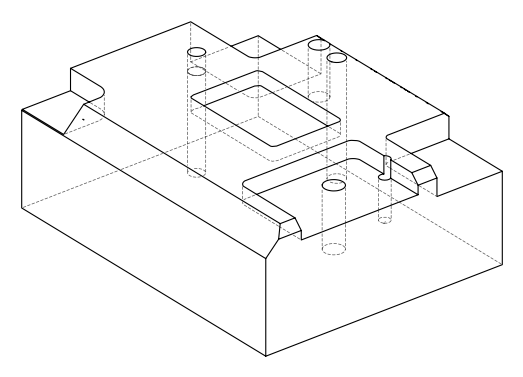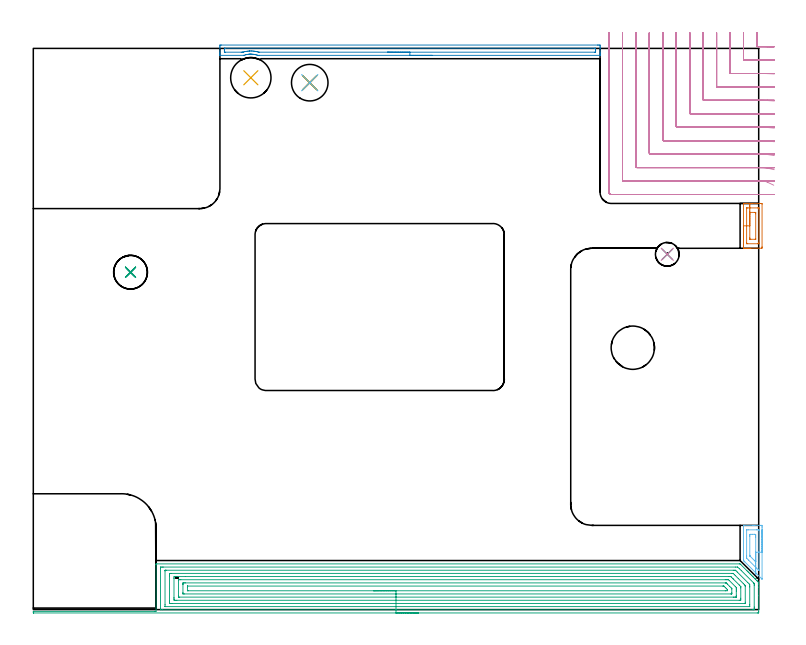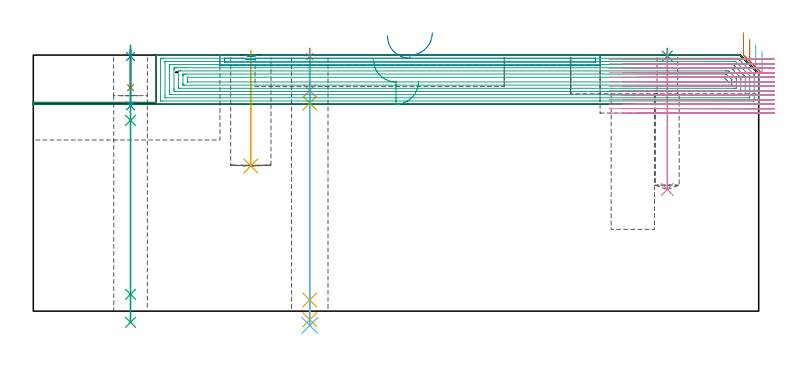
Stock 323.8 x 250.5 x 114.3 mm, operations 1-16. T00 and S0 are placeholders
(PLAN: 21 operations, 14 tool changes, 105.8 min)
(1 SPOT_DRILL | STEP1HOLE | NXT0321_9005460120000 | 0.03 min | 2 mm3)
(2 SPOT_DRILL_1 | STEP1HOLE_1 | NXT0321_9005460120000 | 0.03 min | 2 mm3)
(3 SPOT_DRILL_2 | STEP1POCKET | NXT0321_9005460120000 | 0.03 min | 1 mm3)
(4 DRILL_BLIND_HOLE_INTO_CENTER | STEP1HOLE | NXT0301_077 | 0.07 min | 1282 mm3)
(5 GUN_DRILL_THROUGH_HOLE | STEP1HOLE | UGT0307_007 | 0.57 min | 7799 mm3)
(6 DRILL_TO_ENLARGE_THROUGH_HOLE | STEP1HOLE | UGT0301_287 | 0.49 min | 14735 mm3)
(7 DRILL_BLIND_HOLE_INTO_CENTER_1 | STEP1HOLE_1 | UGT0301_492 | 0.07 min | 923 mm3)
(8 DRILL_TO_ENLARGE_BLIND_HOLE | STEP1HOLE_1 | UGT0301_281 | 0.1 min | 2581 mm3)
(9 GUN_DRILL_THROUGH_HOLE_1 | STEP1HOLE_1 | UGT0307_012 | 0.68 min | 16706 mm3)
(10 DRILL_BLIND_HOLE_INTO_CENTER_2 | STEP1POCKET | NXT0301_077 | 0.25 min | 5163 mm3)
(11 INDEXABLE_INSERT_DRILL_BLIND_HOLE_FROM_SOLID | STEP1POCKET_1 | NXT0302_007 | 0.21 min | 12527 mm3)
(12 AREA_MILL | FG_CHAMFER_SURFACE | UGT0205_001 | 0.72 min | 1180 mm3)
(13 AREA_MILL_1 | FG_CHAMFER_SURFACE_1 | UGT0205_001 | 0.71 min | 1039 mm3)
(14 AREA_MILL_2 | FG_CHAMFER_SURFACE_2 | UGT0205_001 | 2.89 min | 1863 mm3)
(15 AREA_MILL_3 | FG_CHAMFER_SURFACE_3 | UGT0205_001 | 17.92 min | 73441 mm3)
(16 MILL_CORNER_NOTCH_RECTANGULAR | CORNER_NOTCH_RECTANGULAR | NXT0201_009 | Follow Part, ap 2, ae 75% | 28.41 min | 126555 mm3)
(17 MILL_CORNER_NOTCH_RECTANGULAR_1 | CORNER_NOTCH_RECTANGULAR_1 | NXT0201_012 | Follow Part, ap 4, ae 75% | 13.58 min | 225048 mm3)
(18 MILL_CORNER_NOTCH_RECTANGULAR_2 | CORNER_NOTCH_RECTANGULAR_2 | UGT0201_006 | Follow Part, ap 7, ae 75% | 1.74 min | 49708 mm3)
(19 MILL_RECTANGULAR_POCKET | POCKET_RECTANGULAR_STRAIGHT | NXT0201_009 | Follow Part, ap 2, ae 75% | 22.15 min | 115708 mm3)
(20 MILL_SLOT | SLOT_PARTIAL_RECTANGULAR | NXT0201_012 | Follow Part, ap 4, ae 75% | 14.37 min | 177326 mm3)
(21 MILL_BLIND_HOLE_FROM_SOLID_MATERIAL | STEP1POCKET_2 | NXT0201_012 | Spiral | 0.83 min | 17687 mm3)
(TOOL NXT0321_9005460120000 | NC Spot Drill, 142deg, 12mm, Carbide, Uncoated | D12 PA142 FL30 Z2)
(TOOL NXT0301_077 | Carbide Drill 10.6mm [860.1-1060-053A1-MM 2214] | D10.6 PA140 FL71 Z2)
(TOOL UGT0307_007 | Gun Drill 10 mm | D10 PA130 FL24 Z1)
(TOOL UGT0301_287 | Twist Drill 16.3 mm | D16.3 PA118 FL125 Z2)
(TOOL UGT0301_492 | Carbide Drill 9.7 mm | D9.7 PA118 FL87 Z2)
(TOOL UGT0301_281 | Twist Drill 15.1 mm | D15.1 PA118 FL120 Z2)
(TOOL UGT0307_012 | Gun Drill 15 mm | D15 PA130 FL24 Z1)
(TOOL NXT0302_007 | Index. Insert Drill 18mm [880-D1800L25-05] | D18 PA176 FL90 Z2)
(TOOL UGT0205_001 | Chamfer Mill 20 x 3 x 45 deg. | D20 FL50 Z2)
(TOOL NXT0201_009 | ENDMILL 8mm [2P460-0800-NA 1630] | D8 FL26 Z6)
(TOOL NXT0201_012 | ENDMILL 16mm [2P460-1600-NA 1630] | D16 FL38 Z6)
(TOOL UGT0201_006 | End Mill 28 mm | D28 FL25 Z2)
(OP 1 SPOT_DRILL)
G17 G21 G94 G90
T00 M6
G54
G17 G0 G90 X123.4 Y235.2 S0 M3
G43 Z124.3 H0
G94 G81 G98 Z113.598 F250. R117.3
G80
M5
M2
(OP 2 SPOT_DRILL_1)
G17 G21 G94 G90
T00 M6
G54
G17 G0 G90 X43.4 Y150.6 S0 M3
G43 Z124.3 H0
G94 G81 G98 Z113.654 F250. R117.3
G80
M5
M2
(OP 3 SPOT_DRILL_2)
G17 G21 G94 G90
T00 M6
G54
G17 G0 G90 X283. Y158.6 S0 M3
G43 Z124.3 H0
G94 G81 G98 Z113.844 F250. R117.3
G80
M5
M2
(OP 4 DRILL_BLIND_HOLE_INTO_CENTER)
G17 G21 G94 G90
T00 M6
G54
G17 G0 G90 X123.4 Y235.2 S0 M3
G43 Z124.3 H1
G94 G81 G98 Z98.4 F250. R116.3
G80
M5
M2
(OP 5 GUN_DRILL_THROUGH_HOLE)
G17 G21 G94 G90
T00 M6
G54
G17 G0 G90 X123.4 Y235.2 M8
G43 Z124.3 H0
Z110.611
S716 M3
G94 G1 Z92.888 F125. M26
G4 X.084
Z5. F250.
G4 X.084
Z-3.832 F125.
G4 X.084
M5
M9
G0 Z110.611
Z124.3
M2
(OP 6 DRILL_TO_ENLARGE_THROUGH_HOLE)
G17 G21 G94 G90
T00 M6
G54
G17 G0 G90 X123.4 Y235.2 S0 M3
G43 Z124.3 H0
G94 G73 G98 Z-6.397 F250. Q15.087 R116.3
G80
M5
M2
(OP 7 DRILL_BLIND_HOLE_INTO_CENTER_1)
G17 G21 G94 G90
T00 M6
G54
G17 G0 G90 X43.4 Y150.6 S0 M3
G43 Z124.3 H0
G94 G81 G98 Z99.75 F250. R116.3
G80
M5
M2
(OP 8 DRILL_TO_ENLARGE_BLIND_HOLE)
G17 G21 G94 G90
T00 M6
G54
G17 G0 G90 X43.4 Y150.6 S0 M3
G43 Z124.3 H0
G94 G81 G98 Z91.65 F250. R116.3
G80
M5
M2
(OP 9 GUN_DRILL_THROUGH_HOLE_1)
G17 G21 G94 G90
T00 M6
G54
G17 G0 G90 X43.4 Y150.6 M8
G43 Z124.3 H0
Z118.656
S716 M3
G94 G1 Z85.159 F125. M26
G4 X.084
Z7.5 F250.
G4 X.084
Z-4.997 F125.
G4 X.084
M5
M9
G0 Z118.656
Z124.3
M2
(OP 10 DRILL_BLIND_HOLE_INTO_CENTER_2)
G17 G21 G94 G90
T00 M6
G54
G17 G0 G90 X283. Y158.6 S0 M3
G43 Z124.3 H1
G94 G81 G98 Z54.3 F250. R116.3
G80
M5
M2
(OP 11 INDEXABLE_INSERT_DRILL_BLIND_HOLE_FROM_SOLID)
G17 G21 G94 G90
T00 M6
G54
G17 G0 G90 X97.1 Y237.4 S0 M3
G43 Z124.3 H1
G94 G81 G98 Z64.8 F250. R116.3
G80
M5
M2
(OP 12 AREA_MILL)
G17 G21 G94 G90
T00 M6
G54
G17 G0 G90 X325.3 Y35.6 S1061 M3
G43 Z124.3 H0
Z116.
G94 G1 Y35.562 Z115.128 F250.
Y35.448 Z114.263
Y35.259 Z113.412
Y34.997 Z112.58
Y34.663 Z111.774
Y34.26 Z111.
Y33.792 Z110.264
Y33.26 Z109.572
Y32.671 Z108.929
Y32.028 Z108.339
Y31.336 Z107.808
Y30.6 Z107.34
Y29.826 Z106.937
Y29.02 Z106.603
Y28.188 Z106.341
Y27.336 Z106.152
Y26.472 Z106.038
Y25.6 Z106.
X325.299 Y13.757 Z106.001
X325.295 Y13.624 Z106.004
X325.292 Y13.61 Z106.006
X325.16 Y13.739 Z106.137
X325.096 Y13.803 Z106.202
X317.586 Y21.312 Z113.71
X317.314 Y21.586 Z113.985
X317.265 Y21.635 Z114.035
X317.069 Y21.833 Z114.228
X317.004 Y21.905 Z114.289
X317. Y22.061 Z114.3
Y37.544
X317.005 Y37.59 Z114.29
X317.016 Y37.594 Z114.279
X317.147 Y37.6 Z114.152
X321.262 Z110.037
X322.041 Z109.252
X324.714 Y37.599 Z106.581
X325.213 Y37.598 Z106.082
X325.291 Y37.594 Z106.005
X325.297 Y37.102 Z106.003
X325.3 Y36.52 Z106.
Y25.6
X323.886 Z107.414
X323.885 Y17.637 Z107.415
Y17.576
X323.881 Y17.513 Z107.419
X323.879 Y17.487 Z107.421
X323.863 Y17.498 Z107.437
X323.823 Y17.531 Z107.477
X323.713 Y17.637 Z107.587
X319.289 Y22.061 Z112.011
X318.477 Y22.885 Z112.823
X318.421 Y22.946 Z112.879
X318.419 Y23.003 Z112.881
X318.414 Y23.83 Z112.886
Y23.893
X318.415 Y35.394 Z112.885
X318.417 Y35.457 Z112.883
X318.421 Y35.573 Z112.879
X318.477 Y35.59 Z112.823
X319.1 Y35.598 Z112.2
X322.932 Y35.6 Z108.368
X323.554 Y35.599 Z107.746
X323.823 Y35.596 Z107.477
X323.861 Y35.594 Z107.439
X323.878 Y35.591 Z107.422
X323.881 Y35.519 Z107.419
X323.885 Y35.395 Z107.415
X323.886 Y35.333 Z107.414
Y35.27
Y25.6
X322.472 Z108.828
Y22.061
X322.471 Y21.634 Z108.829
X322.47 Y21.491 Z108.83
X322.467 Y21.378 Z108.833
X322.466 Y21.355 Z108.834
X322.44 Y21.371 Z108.86
X322.351 Y21.456 Z108.949
X322.041 Y21.759 Z109.259
X319.97 Y23.83 Z111.33
X319.875 Y23.931 Z111.425
X319.844 Y23.967 Z111.456
X319.835 Y23.993 Z111.465
X319.833 Y24.045 Z111.467
X319.829 Y24.257 Z111.471
Y32.678
X319.831 Y33.103 Z111.469
X319.835 Y33.563 Z111.465
X320.224 Y33.598 Z111.076
X320.259 Y33.599 Z111.041
X321.113 Y33.6 Z110.187
X322.005 Y33.599 Z109.295
X322.041 Y33.597 Z109.259
X322.465 Y33.563 Z108.835
X322.469 Y33.138 Z108.831
X322.471 Y32.678 Z108.829
X322.472 Y32.251 Z108.828
Y25.6
Y24.728 Z108.866
Y23.864 Z108.98
Y23.012 Z109.169
Y22.18 Z109.431
Y21.374 Z109.765
Y20.6 Z110.168
Y19.864 Z110.637
Y19.172 Z111.168
Y18.529 Z111.757
Y17.94 Z112.401
Y17.408 Z113.093
Y16.94 Z113.828
Y16.537 Z114.602
Y16.203 Z115.408
Y15.941 Z116.24
Y15.752 Z117.092
Y15.638 Z117.957
Y15.6 Z118.828
G0 Z124.3
M5
M2
(OP 13 AREA_MILL_1)
G17 G21 G94 G90
T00 M6
G54
G17 G0 G90 X317. Y161.3 S1061 M3
G43 Z124.3 H0
G94 G1 Y161.338 Z123.428 F250.
Y161.452 Z122.563
Y161.641 Z121.712
Y161.903 Z120.88
Y162.237 Z120.074
Y162.64 Z119.3
Y163.108 Z118.564
Y163.64 Z117.872
Y164.229 Z117.229
Y164.872 Z116.639
Y165.564 Z116.108
Y166.3 Z115.64
Y167.074 Z115.237
Y167.88 Z114.903
Y168.712 Z114.641
Y169.564 Z114.452
Y170.428 Z114.338
Y171.3 Z114.3
Y181.128
X317.003 Y181.29 Z114.288
X317.052 Y181.293 Z114.24
X317.452 Y181.3 Z113.848
X317.789 Z113.51
X318.477 Z112.818
X319.712 Z111.585
X320.259 Z111.036
X320.876 Z110.419
X324.714 Z106.583
X324.99 Y181.298 Z106.307
X325.292 Y181.29 Z106.006
X325.299 Y180.988 Z105.999
X325.3 Y161.919 Z106.
X325.297 Y161.61 Z106.002
X325.292 Y161.31 Z106.006
X324.988 Y161.3 Z106.309
X320.259 Z111.036
X319.712 Z111.585
X319.368 Z111.928
X318.821 Z112.476
X318.477 Z112.818
X317.789 Z113.51
X317.452 Z113.848
X317.054 Z114.237
X317.003 Y161.31 Z114.288
X317. Y161.472 Z114.3
Y171.3
X318.414 Z112.886
Y178.957
X318.416 Y179.02 Z112.884
X318.421 Y179.145 Z112.879
X318.433 Y179.29 Z112.867
X318.477 Y179.293 Z112.823
X318.964 Y179.299 Z112.336
X323.419 Z107.881
X323.823 Y179.293 Z107.477
X323.874 Y179.29 Z107.426
X323.882 Y179.082 Z107.418
X323.885 Y178.957 Z107.415
X323.886 Y178.894 Z107.414
Y163.643
X323.885 Y163.58 Z107.415
X323.879 Y163.455 Z107.421
X323.867 Y163.309 Z107.433
X323.823 Y163.307 Z107.477
X323.336 Y163.301 Z107.964
X318.881 Z112.419
X318.477 Y163.307 Z112.823
X318.426 Y163.31 Z112.874
X318.418 Y163.518 Z112.882
X318.415 Y163.643 Z112.885
X318.414 Y163.706 Z112.886
Y171.3
X319.828 Z111.472
Y176.645
X319.829 Y177.107 Z111.471
X319.83 Y177.215 Z111.47
X319.832 Y177.268 Z111.468
X319.834 Y177.287 Z111.466
X319.875 Y177.29 Z111.425
X320.068 Y177.299 Z111.232
X322.041 Y177.3 Z109.259
X322.233 Y177.298 Z109.067
X322.361 Y177.295 Z108.939
X322.458 Y177.29 Z108.842
X322.465 Y177.25 Z108.835
X322.467 Y177.107 Z108.833
X322.471 Y176.676 Z108.829
Y165.493
X322.47 Y165.385 Z108.83
X322.468 Y165.332 Z108.832
X322.466 Y165.313 Z108.834
X322.425 Y165.31 Z108.875
X322.232 Y165.301 Z109.068
X320.259 Y165.3 Z111.041
X320.067 Y165.302 Z111.233
X319.939 Y165.305 Z111.361
X319.842 Y165.31 Z111.458
X319.835 Y165.35 Z111.465
X319.833 Y165.493 Z111.467
X319.829 Y165.924 Z111.471
X319.828 Y171.3 Z111.472
Y172.172 Z111.51
Y173.036 Z111.623
Y173.888 Z111.812
Y174.72 Z112.075
Y175.526 Z112.408
Y176.3 Z112.811
Y177.036 Z113.28
Y177.728 Z113.811
Y178.371 Z114.4
Y178.96 Z115.044
Y179.492 Z115.736
Y179.96 Z116.472
Y180.363 Z117.245
Y180.697 Z118.051
Y180.959 Z118.883
Y181.148 Z119.735
Y181.262 Z120.6
Y181.3 Z121.472
G0 Z124.3
M5
M2
(OP 14 AREA_MILL_2)
G17 G21 G94 G90
T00 M6
G54
G17 G0 G90 X178.09 Y247.402 S1061 M3
G43 Z124.3 H0
Z124.298
G94 G1 X178.052 Z123.426 F250.
X177.938 Z122.561
X177.749 Z121.709
X177.487 Z120.877
X177.153 Z120.071
X176.75 Z119.298
X176.281 Z118.562
X175.75 Z117.87
X175.161 Z117.226
X174.518 Z116.637
X173.826 Z116.106
X173.09 Z115.637
X172.316 Z115.234
X171.51 Z114.9
X170.678 Z114.638
X169.827 Y247.403 Z114.449
X168.962 Z114.335
X168.09 Z114.297
X100.783 Y247.405 Z114.295
X100.232 Y247.399 Z114.288
X100.013 Y247.463 Z114.234
X99.955 Y247.482 Z114.218
X99.569 Y247.598 Z114.101
X99.153 Y247.705 Z113.993
X99.122 Y247.712 Z113.985
X99.051 Y247.727 Z113.97
X98.678 Y247.803 Z113.894
X98.232 Y247.871 Z113.826
X97.785 Y247.918 Z113.782
X97.341 Y247.938 Z113.754
X97.268 Y247.937 Z113.752
X97.065 Z113.749
X96.895 Y247.94 Z113.753
X96.822 Y247.936 Z113.756
X96.477 Y247.921 Z113.776
X96.45 Y247.92 Z113.777
X96.376 Y247.911 Z113.782
X96.227 Y247.899 Z113.8
X96.004 Y247.877 Z113.822
X95.56 Y247.81 Z113.887
X95.113 Y247.722 Z113.978
X94.669 Y247.61 Z114.09
X94.174 Y247.458 Z114.236
X94.011 Y247.408 Z114.286
X93.953 Y247.406 Z114.289
X93.769 Y247.402 Z114.297
X83.448 Y247.4 Z114.3
X83.309 Y247.403 Z114.288
X83.3 Y247.427 Z114.263
Y247.749 Z113.95
Y248.225 Z113.474
Y248.813 Z112.882
Y250.881 Z110.817
X83.304 Y251.474 Z110.221
X83.308 Y251.991 Z109.705
X83.371 Y251.993 Z109.703
X83.894 Y252. Z109.7
X251.877
X252.406 Y251.999 Z109.701
X252.929 Y251.993 Z109.703
X252.992 Y251.991 Z109.705
X253. Y251.474 Z110.221
Y250.881 Z110.817
Y250.587 Z111.11
Y248.813 Z112.882
Y248.225 Z113.474
Y247.749 Z113.95
Y247.427 Z114.263
X252.991 Y247.403 Z114.288
X252.853 Y247.4 Z114.3
X168.09 Y247.403 Z114.297
Y248.817 Z112.883
X100.828 Y248.819 Z112.881
X100.605 Y248.831 Z112.869
X100.342 Y248.9 Z112.8
X99.942 Y249.001 Z112.699
X99.692 Y249.062 Z112.638
X99.051 Y249.187 Z112.513
X98.607 Y249.255 Z112.445
X98.159 Y249.302 Z112.398
X97.632 Y249.338 Z112.362
X97.268 Y249.35 Z112.35
X96.732 Y249.346 Z112.354
X96.557 Y249.34 Z112.36
X96.376 Y249.328 Z112.372
X95.899 Y249.288 Z112.412
X95.484 Y249.238 Z112.462
X95.113 Y249.183 Z112.517
X94.593 Y249.08 Z112.62
X94.375 Y249.03 Z112.67
X93.701 Y248.856 Z112.844
X93.667 Y248.847 Z112.853
X93.581 Y248.828 Z112.872
X93.475 Y248.824 Z112.876
X93.254 Y248.82 Z112.88
X92.81 Y248.816 Z112.884
X85.677 Y248.815 Z112.885
X85.454 Y248.819 Z112.881
X85.346 Y248.822 Z112.878
X85.31 Y248.831 Z112.869
X85.307 Y248.864 Z112.836
X85.304 Y248.951 Z112.749
X85.3 Y249.187 Z112.513
Y249.7 Z112.
Y250.074 Z111.626
X85.304 Y250.449 Z111.251
X85.308 Y250.556 Z111.144
X85.311 Y250.58 Z111.12
X85.317 Y250.582 Z111.118
X85.343 Y250.584 Z111.116
X85.454 Y250.585 Z111.115
X85.677 Y250.586 Z111.114
X250.623
X250.846 Y250.582 Z111.118
X250.955 Y250.579 Z111.121
X250.991 Y250.569 Z111.131
X250.993 Y250.536 Z111.164
X250.997 Y250.449 Z111.251
X251. Y250.213 Z111.487
Y249.7 Z112.
Y249.326 Z112.374
X250.996 Y248.951 Z112.749
X250.992 Y248.844 Z112.856
X250.989 Y248.82 Z112.88
X250.983 Y248.818 Z112.882
X250.957 Y248.816 Z112.884
X250.846 Y248.815 Z112.885
X250.623 Y248.814 Z112.886
X168.09 Y248.817 Z112.883
X167.219 Z112.921
X166.354 Z113.035
X165.502 Z113.224
X164.67 Z113.486
X163.864 Z113.82
X163.09 Z114.223
X162.354 Z114.691
X161.662 Z115.222
X161.019 Z115.812
X160.43 Z116.455
X159.898 Z117.147
X159.43 Z117.883
X159.027 Z118.657
X158.693 Z119.463
X158.431 Z120.295
X158.242 Z121.146
X158.128 Z122.011
X158.09 Z122.883
G0 Z124.3
M5
M2
(OP 15 AREA_MILL_3)
G17 G21 G94 G90
T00 M6
G54
G17 G0 G90 X171.9 Y-1.5 S1061 M3
G43 Z124.3 H0
Z102.4
G94 G1 X171.862 Z101.528 F250.
X171.748 Z100.663
X171.559 Z99.812
X171.297 Z98.98
X170.963 Z98.174
X170.56 Z97.4
X170.092 Z96.664
X169.56 Z95.972
X168.971 Z95.329
X168.328 Z94.74
X167.636 Z94.208
X166.9 Z93.74
X166.126 Z93.337
X165.32 Z93.003
X164.488 Z92.741
X163.636 Z92.552
X162.772 Z92.438
X161.9 Z92.4
X0.174
X0.053 Y-1.496 Z92.404
X0.01 Y-1.493 Z92.406
X0. Y-1.287 Z92.613
Y-1.091 Z92.808
Y-1.026 Z92.874
X0.003 Y-0.911 Z92.981
X0.01 Y-0.803 Z93.088
X0.174 Y-0.8 Z93.1
X54.108
X54.119 Y-0.791 Z93.089
X54.124 Y-0.793 Z93.091
X54.149 Y-0.794 Z93.092
X54.16 Y-0.791 Z93.091
X54.162 Z93.09
X54.231 Y-0.797 Z93.097
X54.28 Y-0.8 Z93.1
X54.8
Y19.991 Z113.888
X54.801 Y20.104 Z114.001
X54.81 Y20.395 Z114.291
X55.125 Y20.4 Z114.3
X315.138
X315.494 Z114.285
X315.808 Y20.093 Z113.99
X318.546 Y17.356 Z111.252
X318.909 Y16.991 Z110.891
X319.066 Y16.834 Z110.734
X319.308 Y16.593 Z110.491
X319.425 Y16.477 Z110.373
X319.991 Y15.91 Z109.809
X320.201 Y15.7 Z109.598
X320.303 Y15.599 Z109.495
X320.741 Y15.16 Z109.059
X321.181 Y14.72 Z108.617
X321.417 Y14.483 Z108.382
X322.06 Y13.842 Z107.738
X322.253 Y13.647 Z107.547
X322.286 Y13.614 Z107.514
X322.938 Y12.964 Z106.86
X322.99 Y12.91 Z106.809
X323.18 Y12.721 Z106.62
X323.626 Y12.273 Z106.171
X323.79 Y12.1 Z105.999
X323.792 Y12.085 Z105.985
X323.8 Y11.403 Z105.302
Y9.987 Z103.884
Y6.205 Z100.102
Y-0.822 Z93.075
X323.796 Y-1.091 Z92.806
X323.79 Y-1.492 Z92.405
X323.592 Y-1.496 Z92.402
X323.18 Y-1.5 Z92.4
X161.9
Y-0.086 Z93.814
X57.676 Y-0.085 Z93.815
X56.912 Y-0.08 Z93.82
X56.813 Y-0.079 Z93.821
X56.804 Y0.336 Z94.236
X56.801 Y0.556 Z94.456
X56.8 Y18.344 Z112.244
X56.803 Y18.454 Z112.354
X56.81 Y18.674 Z112.574
X56.826 Y18.979 Z112.879
X56.912 Y18.982 Z112.882
X57.043 Y18.984 Z112.884
X57.805 Y18.986 Z112.886
X57.934
X313.48 Y18.985 Z112.885
X314.245 Y18.98 Z112.88
X314.381 Y18.979 Z112.879
X315.138 Y18.307 Z112.207
X315.214 Y18.234 Z112.134
X316.032 Y17.419 Z111.319
X321.608 Y11.842 Z105.742
X321.713 Y11.734 Z105.634
X321.763 Y11.68 Z105.58
X321.785 Y11.653 Z105.553
X321.79 Y11.607 Z105.507
X321.796 Y11.207 Z105.107
X321.8 Y10.807 Z104.707
Y1.144 Z95.044
X321.796 Y0.666 Z94.566
X321.791 Y0.275 Z94.175
X321.765 Y-0.079 Z93.821
X321.393 Y-0.084 Z93.816
X321.263 Y-0.085 Z93.815
X161.9 Y-0.086 Z93.814
Y1.328 Z95.228
X58.918 Y1.329 Z95.229
X58.846 Y1.33 Z95.23
X58.827 Y1.332 Z95.232
X58.814 Y1.334 Z95.234
X58.81 Y1.364 Z95.264
X58.802 Y1.443 Z95.343
X58.801 Y1.544 Z95.444
X58.8 Y2.323 Z96.223
X58.801 Y17.256 Z111.156
X58.803 Y17.356 Z111.256
X58.81 Y17.549 Z111.449
X58.819 Y17.565 Z111.465
X58.89 Y17.567 Z111.467
X59.007 Y17.57 Z111.47
X59.153 Y17.571 Z111.471
X59.373 Y17.572 Z111.472
X312.457 Y17.571 Z111.471
X313.135 Y17.568 Z111.468
X313.351 Y17.564 Z111.464
X313.417 Y17.558 Z111.458
X313.489 Y17.495 Z111.395
X313.636 Y17.356 Z111.256
X314.245 Y16.756 Z110.656
X318.915 Y12.085 Z105.985
X319.606 Y11.391 Z105.291
X319.784 Y11.207 Z105.107
X319.793 Y11.022 Z104.922
X319.799 Y10.328 Z104.228
X319.8 Y10.137 Z104.037
Y2.232 Z96.132
X319.797 Y1.544 Z95.444
X319.794 Y1.359 Z95.259
X319.788 Y1.335 Z95.235
X319.769 Y1.333 Z95.233
X319.715 Y1.331 Z95.231
X319.606 Y1.329 Z95.229
X161.9 Y1.328 Z95.228
Y2.743 Z96.643
X61.947
X61.379 Y2.744 Z96.644
X61.051 Y2.746 Z96.646
X60.813 Y2.75 Z96.65
X60.804 Y2.988 Z96.888
X60.802 Y3.301 Z97.201
X60.8 Y3.871 Z97.771
Y14.72 Z108.62
X60.802 Y15.289 Z109.189
X60.807 Y15.599 Z109.499
X60.819 Y16.15 Z110.05
X61.379 Y16.155 Z110.055
X61.706 Y16.156 Z110.056
X311.89 Y16.157 Z110.057
X312.173 Y16.155 Z110.055
X312.315 Y16.153 Z110.053
X312.382 Y16.15 Z110.05
X312.457 Y16.084 Z109.984
X312.95 Y15.599 Z109.499
X313.351 Y15.2 Z109.1
X314.709 Y13.842 Z107.742
X316.925 Y11.626 Z105.526
X317.342 Y11.207 Z105.107
X317.743 Y10.798 Z104.698
X317.79 Y10.747 Z104.647
X317.794 Y10.723 Z104.623
X317.797 Y10.669 Z104.569
X317.799 Y10.562 Z104.462
X317.8 Y10.347 Z104.247
Y3.301 Z97.201
X317.793 Y2.871 Z96.771
X317.79 Y2.765 Z96.665
X317.783 Y2.749 Z96.649
X317.751 Y2.747 Z96.647
X317.682 Y2.745 Z96.645
X317.493 Y2.743 Z96.643
X161.9
Y4.157 Z98.057
X64.06
X63.189 Y4.158 Z98.058
X63.166 Y4.159 Z98.059
X62.81 Y4.179 Z98.079
X62.803 Y4.537 Z98.437
X62.801 Y5.058 Z98.958
X62.8 Y5.418 Z99.318
X62.801 Y13.842 Z107.742
X62.802 Y14.2 Z108.1
X62.81 Y14.72 Z108.62
X63.145 Y14.742 Z108.642
X63.166
X64.037 Y14.743 Z108.643
X67.876
X310.648
X310.67 Y14.742 Z108.642
X311.369 Y14.72 Z108.62
X311.564 Y14.533 Z108.433
X312.259 Y13.842 Z107.742
X312.457 Y13.644 Z107.544
X315.138 Y10.963 Z104.863
X315.763 Y10.328 Z104.228
X315.79 Y10.286 Z104.186
X315.794 Y10.247 Z104.147
X315.797 Y10.166 Z104.066
X315.799 Y10.003 Z103.903
X315.8 Y9.678 Z103.578
X315.799 Y5.058 Z98.958
X315.796 Y4.411 Z98.311
X315.79 Y4.179 Z98.079
X315.16 Y4.158 Z98.058
X315.138 Y4.157 Z98.057
X161.9
Y5.571 Z99.471
X65.325 Y5.572 Z99.472
X64.953 Y5.574 Z99.474
X64.831 Y5.576 Z99.476
X64.817 Y5.577 Z99.477
X64.81 Y5.605 Z99.505
X64.805 Y5.685 Z99.585
X64.801 Y5.785 Z99.685
X64.8 Y5.936 Z99.836
Y6.087 Z99.987
X64.801 Y12.964 Z106.864
X64.802 Y13.112 Z107.012
X64.81 Y13.265 Z107.165
X64.823 Y13.322 Z107.222
X64.861 Y13.324 Z107.224
X64.953 Y13.326 Z107.226
X65.476 Y13.329 Z107.229
X65.847
X308.883
X309.406 Y13.328 Z107.228
X309.777 Y13.326 Z107.226
X310.306 Y13.322 Z107.222
X310.67 Y12.981 Z106.881
X310.688 Y12.964 Z106.864
X313.351 Y10.301 Z104.201
X313.771 Y9.87 Z103.77
X313.79 Y9.45 Z103.35
X313.798 Y9.011 Z102.911
X313.799 Y8.572 Z102.472
X313.8 Y8.13 Z102.03
Y6.373 Z100.273
X313.799 Y5.936 Z99.836
X313.797 Y5.716 Z99.616
X313.793 Y5.606 Z99.506
X313.79 Y5.583 Z99.483
X313.773 Y5.578 Z99.478
X313.718 Y5.575 Z99.475
X313.351 Y5.572 Z99.472
X312.829 Y5.571 Z99.471
X312.457
X161.9
Y6.985 Z100.885
X67.46 Y6.986 Z100.886
X66.875 Y6.991 Z100.891
X66.812 Y6.992 Z100.892
X66.808 Y7.077 Z100.977
X66.804 Y7.263 Z101.163
X66.8 Y7.635 Z101.535
Y11.148 Z105.048
Y11.207 Z105.107
X66.806 Y11.617 Z105.517
X66.81 Y11.821 Z105.721
X66.82 Y11.908 Z105.808
X66.919 Y11.91 Z105.81
X67.634 Y11.914 Z105.814
X67.808 Y11.915 Z105.815
X308.883 Y11.914 Z105.814
X309.058 Y11.913 Z105.813
X309.236 Y11.909 Z105.809
X309.277 Y11.908 Z105.808
X309.387 Y11.805 Z105.705
X309.547 Y11.651 Z105.551
X309.777 Y11.426 Z105.326
X310.874 Y10.328 Z104.228
X311.564 Y9.636 Z103.536
X311.742 Y9.45 Z103.35
X311.79 Y9.39 Z103.29
X311.794 Y9.334 Z103.234
X311.798 Y9.22 Z103.12
X311.799 Y7.462 Z101.362
X311.795 Y7.229 Z101.129
X311.79 Y7.075 Z100.975
X311.78 Y6.992 Z100.892
X311.743 Y6.99 Z100.89
X311.564 Y6.987 Z100.887
X311.39 Y6.986 Z100.886
X161.9 Y6.985 Z100.885
Y8.399 Z102.299
X69.246 Y8.4 Z102.3
X68.896 Y8.405 Z102.305
X68.809 Y8.408 Z102.308
X68.805 Y8.431 Z102.331
X68.801 Y8.484 Z102.384
X68.8 Y10.061 Z103.961
X68.802 Y10.328 Z104.228
X68.806 Y10.48 Z104.38
X68.809 Y10.493 Z104.393
X68.861 Y10.497 Z104.397
X68.954 Y10.5 Z104.4
X307.815
X307.99 Y10.498 Z104.398
X308.164 Y10.493 Z104.393
X308.258 Y10.483 Z104.383
X308.314 Y10.434 Z104.334
X308.423 Y10.328 Z104.228
X308.883 Y9.87 Z103.77
X309.3 Y9.45 Z103.35
X309.777 Y8.964 Z102.864
X309.798 Y8.572 Z102.472
Y8.551 Z102.451
X309.777 Y8.407 Z102.307
X309.058 Y8.4 Z102.3
X308.883
X161.9 Y8.399 Z102.299
X161.028 Z102.338
X160.164 Z102.451
X159.312 Z102.64
X158.48 Z102.903
X157.674 Z103.236
X156.9 Z103.639
X156.164 Z104.108
X155.472 Z104.639
X154.829 Z105.228
X154.24 Z105.872
X153.708 Z106.564
X153.24 Z107.299
X152.837 Z108.073
X152.503 Z108.879
X152.241 Z109.711
X152.052 Z110.563
X151.938 Z111.428
X151.9 Z112.299
G0 Z124.3
M5
M2
(OP 16 MILL_CORNER_NOTCH_RECTANGULAR)
G17 G21 G94 G90
T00 M6
G54
G17 G0 G90 X323. Y257.5 S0 M3
G43 Z124.393 H1
Z112.393
G94 G1 Y254.5 F250.
Y251.696 F500.
G3 X323.396 Y251.3 R0.4
G1 X325.23
G2 X327.729 Y251.253 R66.
G1 X330.726 Y251.139 F250.
G0 Z124.393
X317. Y257.5
Z112.393
G1 Y254.5
Y245.696 F500.
G3 X317.396 Y245.3 R0.4
G1 X325.23
G2 X327.8 Y245.245 R60.
G1 X330.797 Y245.116 F250.
G0 Z124.393
X311. Y257.5
Z112.393
G1 Y254.5
Y239.696 F500.
G3 X311.396 Y239.3 R0.4
G1 X325.23
G2 X327.8 Y239.239 R54.
G1 X330.797 Y239.096 F250.
G0 Z124.393
X305. Y257.5
Z112.393
G1 Y254.5
Y233.696 F500.
G3 X305.396 Y233.3 R0.4
G1 X325.23
G2 X327.8 Y233.231 R48.
G1 X330.796 Y233.07 F250.
G0 Z124.393
X299. Y257.5
Z112.393
G1 Y254.5
Y227.696 F500.
G3 X299.396 Y227.3 R0.4
G1 X325.23
G2 X327.8 Y227.221 R42.
G1 X330.794 Y227.038 F250.
G0 Z124.393
X293. Y257.5
Z112.393
G1 Y254.5
Y221.697 F500.
G3 X293.397 Y221.3 R0.4
G1 X325.23
G2 X327.8 Y221.208 R36.
G1 X330.792 Y220.994 F250.
G0 Z124.393
X287. Y257.5
Z112.393
G1 Y254.5
Y215.697 F500.
G3 X287.397 Y215.3 R0.4
G1 X325.23
G2 X327.8 Y215.19 R30.
G1 X330.789 Y214.933 F250.
G0 Z124.393
X281. Y257.5
Z112.393
G1 Y254.5
Y209.697 F500.
G3 X281.397 Y209.3 R0.4
G1 X325.23
G2 X327.8 Y209.162 R24.
G1 X330.783 Y208.841 F250.
G0 Z124.393
X275. Y257.5
Z112.393
G1 Y254.5
Y203.697 F500.
G3 X275.397 Y203.3 R0.4
G1 X325.23
G2 X327.8 Y203.116 R18.
G1 X330.769 Y202.687 F250.
G0 Z124.393
X269. Y257.5
Z112.393
G1 Y254.5
Y197.697 F500.
G3 X269.397 Y197.3 R0.4
G1 X325.23
G2 X327.8 Y197.022 R12.
G1 X330.73 Y196.379 F250.
G0 Z124.393
X263. Y257.5
Z112.393
G1 Y254.5
Y191.697 F500.
G3 X263.397 Y191.3 R0.4
G1 X325.23
G2 X327.8 Y190.722 R6.
G1 X330.511 Y189.436 F250.
G0 Z124.393
X257. Y257.5
Z112.393
G1 Y254.5
Y186.3 F500.
G3 X258. Y185.3 R1.
G1 X325.23
X328.23 F250.
G0 Z124.393
X323. Y257.5
Z110.394
G1 Y254.5
Y251.696 F500.
G3 X323.396 Y251.3 R0.4
G1 X327.415
X327.719 Y251.299
X330.719 Y251.285 F250.
G0 Z124.393
X317. Y257.5
Z110.394
G1 Y254.5
Y245.696 F500.
G3 X317.396 Y245.3 R0.4
G1 X327.415
G2 X327.8 Y245.299 R60.
G1 X330.8 Y245.28 F250.
G0 Z124.393
X311. Y257.5
Z110.394
G1 Y254.5
Y239.696 F500.
G3 X311.396 Y239.3 R0.4
G1 X327.415
G2 X327.8 Y239.299 R54.
G1 X330.8 Y239.277 F250.
G0 Z124.393
X305. Y257.5
Z110.394
G1 Y254.5
Y233.696 F500.
G3 X305.396 Y233.3 R0.4
G1 X327.415
G2 X327.8 Y233.298 R48.
G1 X330.8 Y233.274 F250.
G0 Z124.393
X299. Y257.5
Z110.394
G1 Y254.5
Y227.696 F500.
G3 X299.396 Y227.3 R0.4
G1 X327.415
G2 X327.8 Y227.298 R42.
G1 X330.8 Y227.271 F250.
G0 Z124.393
X293. Y257.5
Z110.394
G1 Y254.5
Y221.697 F500.
G3 X293.397 Y221.3 R0.4
G1 X327.415
G2 X327.8 Y221.298 R36.
G1 X330.8 Y221.266 F250.
G0 Z124.393
X287. Y257.5
Z110.394
G1 Y254.5
Y215.697 F500.
G3 X287.397 Y215.3 R0.4
G1 X327.415
G2 X327.8 Y215.298 R30.
G1 X330.8 Y215.259 F250.
G0 Z124.393
X281. Y257.5
Z110.394
G1 Y254.5
Y209.697 F500.
G3 X281.397 Y209.3 R0.4
G1 X327.415
G2 X327.8 Y209.297 R24.
G1 X330.8 Y209.249 F250.
G0 Z124.393
X275. Y257.5
Z110.394
G1 Y254.5
Y203.697 F500.
G3 X275.397 Y203.3 R0.4
G1 X327.415
G2 X327.8 Y203.296 R18.
G1 X330.799 Y203.232 F250.
G0 Z124.393
X269. Y257.5
Z110.394
G1 Y254.5
Y197.697 F500.
G3 X269.397 Y197.3 R0.4
G1 X327.415
G2 X327.8 Y197.294 R12.
G1 X330.798 Y197.198 F250.
G0 Z124.393
X263. Y257.5
Z110.394
G1 Y254.5
Y191.697 F500.
G3 X263.397 Y191.3 R0.4
G1 X327.415
G2 X327.8 Y191.288 R6.
G1 X330.794 Y191.095 F250.
G0 Z124.393
X257. Y257.5
Z110.394
G1 Y254.5
Y186.3 F500.
G3 X258. Y185.3 R1.
G1 X327.415
X330.415 F250.
G0 Z124.393
X323. Y257.5
Z108.394
G1 Y254.5
Y251.696 F500.
G3 X323.396 Y251.3 R0.4
G1 X327.719
X330.719 F250.
G0 Z124.393
X317. Y257.5
Z108.394
G1 Y254.5
Y245.696 F500.
G3 X317.396 Y245.3 R0.4
G1 X327.8
X330.8 F250.
G0 Z124.393
X311. Y257.5
Z108.394
G1 Y254.5
Y239.696 F500.
G3 X311.396 Y239.3 R0.4
G1 X327.8
X330.8 F250.
G0 Z124.393
X305. Y257.5
Z108.394
G1 Y254.5
Y233.696 F500.
G3 X305.396 Y233.3 R0.4
G1 X327.8
X330.8 F250.
G0 Z124.393
X299. Y257.5
Z108.394
G1 Y254.5
Y227.696 F500.
G3 X299.396 Y227.3 R0.4
G1 X327.8
X330.8 F250.
G0 Z124.393
X293. Y257.5
Z108.394
G1 Y254.5
Y221.697 F500.
G3 X293.397 Y221.3 R0.4
G1 X327.8
X330.8 F250.
G0 Z124.393
X287. Y257.5
Z108.394
G1 Y254.5
Y215.697 F500.
G3 X287.397 Y215.3 R0.4
G1 X327.8
X330.8 F250.
G0 Z124.393
X281. Y257.5
Z108.394
G1 Y254.5
Y209.697 F500.
G3 X281.397 Y209.3 R0.4
G1 X327.8
X330.8 F250.
G0 Z124.393
X275. Y257.5
Z108.394
G1 Y254.5
Y203.697 F500.
G3 X275.397 Y203.3 R0.4
G1 X327.8
X330.8 F250.
G0 Z124.393
X269. Y257.5
Z108.394
G1 Y254.5
Y197.697 F500.
G3 X269.397 Y197.3 R0.4
G1 X327.8
X330.8 F250.
G0 Z124.393
X263. Y257.5
Z108.394
G1 Y254.5
Y191.697 F500.
G3 X263.397 Y191.3 R0.4
G1 X327.8
X330.8 F250.
G0 Z124.393
X257. Y257.5
Z108.394
G1 Y254.5
Y186.3 F500.
G3 X258. Y185.3 R1.
G1 X327.8
X330.8 F250.
G0 Z124.393
X323. Y257.5
Z106.395
G1 Y254.5
Y251.696 F500.
G3 X323.396 Y251.3 R0.4
G1 X327.719
X330.719 F250.
G0 Z124.393
X317. Y257.5
Z106.395
G1 Y254.5
Y245.696 F500.
G3 X317.396 Y245.3 R0.4
G1 X327.8
X330.8 F250.
G0 Z124.393
X311. Y257.5
Z106.395
G1 Y254.5
Y239.696 F500.
G3 X311.396 Y239.3 R0.4
G1 X327.8
X330.8 F250.
G0 Z124.393
X305. Y257.5
Z106.395
G1 Y254.5
Y233.696 F500.
G3 X305.396 Y233.3 R0.4
G1 X327.8
X330.8 F250.
G0 Z124.393
X299. Y257.5
Z106.395
G1 Y254.5
Y227.696 F500.
G3 X299.396 Y227.3 R0.4
G1 X327.8
X330.8 F250.
G0 Z124.393
X293. Y257.5
Z106.395
G1 Y254.5
Y221.697 F500.
G3 X293.397 Y221.3 R0.4
G1 X327.8
X330.8 F250.
G0 Z124.393
X287. Y257.5
Z106.395
G1 Y254.5
Y215.697 F500.
G3 X287.397 Y215.3 R0.4
G1 X327.8
X330.8 F250.
G0 Z124.393
X281. Y257.5
Z106.395
G1 Y254.5
Y209.697 F500.
G3 X281.397 Y209.3 R0.4
G1 X327.8
X330.8 F250.
G0 Z124.393
X275. Y257.5
Z106.395
G1 Y254.5
Y203.697 F500.
G3 X275.397 Y203.3 R0.4
G1 X327.8
X330.8 F250.
G0 Z124.393
X269. Y257.5
Z106.395
G1 Y254.5
Y197.697 F500.
G3 X269.397 Y197.3 R0.4
G1 X327.8
X330.8 F250.
G0 Z124.393
X263. Y257.5
Z106.395
G1 Y254.5
Y191.697 F500.
G3 X263.397 Y191.3 R0.4
G1 X327.8
X330.8 F250.
G0 Z124.393
X257. Y257.5
Z106.395
G1 Y254.5
Y186.3 F500.
G3 X258. Y185.3 R1.
G1 X327.8
X330.8 F250.
G0 Z124.393
X323. Y257.5
Z104.396
G1 Y254.5
Y251.696 F500.
G3 X323.396 Y251.3 R0.4
G1 X327.719
X330.719 F250.
G0 Z124.393
X317. Y257.5
Z104.396
G1 Y254.5
Y245.696 F500.
G3 X317.396 Y245.3 R0.4
G1 X327.8
X330.8 F250.
G0 Z124.393
X311. Y257.5
Z104.396
G1 Y254.5
Y239.696 F500.
G3 X311.396 Y239.3 R0.4
G1 X327.8
X330.8 F250.
G0 Z124.393
X305. Y257.5
Z104.396
G1 Y254.5
Y233.696 F500.
G3 X305.396 Y233.3 R0.4
G1 X327.8
X330.8 F250.
G0 Z124.393
X299. Y257.5
Z104.396
G1 Y254.5
Y227.696 F500.
G3 X299.396 Y227.3 R0.4
G1 X327.8
X330.8 F250.
G0 Z124.393
X293. Y257.5
Z104.396
G1 Y254.5
Y221.697 F500.
G3 X293.397 Y221.3 R0.4
G1 X327.8
X330.8 F250.
G0 Z124.393
X287. Y257.5
Z104.396
G1 Y254.5
Y215.697 F500.
G3 X287.397 Y215.3 R0.4
G1 X327.8
X330.8 F250.
G0 Z124.393
X281. Y257.5
Z104.396
G1 Y254.5
Y209.697 F500.
G3 X281.397 Y209.3 R0.4
G1 X327.8
X330.8 F250.
G0 Z124.393
X275. Y257.5
Z104.396
G1 Y254.5
Y203.697 F500.
G3 X275.397 Y203.3 R0.4
G1 X327.8
X330.8 F250.
G0 Z124.393
X269. Y257.5
Z104.396
G1 Y254.5
Y197.697 F500.
G3 X269.397 Y197.3 R0.4
G1 X327.8
X330.8 F250.
G0 Z124.393
X263. Y257.5
Z104.396
G1 Y254.5
Y191.697 F500.
G3 X263.397 Y191.3 R0.4
G1 X327.8
X330.8 F250.
G0 Z124.393
X257. Y257.5
Z104.396
G1 Y254.5
Y186.3 F500.
G3 X258. Y185.3 R1.
G1 X327.8
X330.8 F250.
G0 Z124.393
X323. Y257.5
Z102.396
G1 Y254.5
Y251.696 F500.
G3 X323.396 Y251.3 R0.4
G1 X327.719
X330.719 F250.
G0 Z124.393
X317. Y257.5
Z102.396
G1 Y254.5
Y245.696 F500.
G3 X317.396 Y245.3 R0.4
G1 X327.8
X330.8 F250.
G0 Z124.393
X311. Y257.5
Z102.396
G1 Y254.5
Y239.696 F500.
G3 X311.396 Y239.3 R0.4
G1 X327.8
X330.8 F250.
G0 Z124.393
X305. Y257.5
Z102.396
G1 Y254.5
Y233.696 F500.
G3 X305.396 Y233.3 R0.4
G1 X327.8
X330.8 F250.
G0 Z124.393
X299. Y257.5
Z102.396
G1 Y254.5
Y227.696 F500.
G3 X299.396 Y227.3 R0.4
G1 X327.8
X330.8 F250.
G0 Z124.393
X293. Y257.5
Z102.396
G1 Y254.5
Y221.697 F500.
G3 X293.397 Y221.3 R0.4
G1 X327.8
X330.8 F250.
G0 Z124.393
X287. Y257.5
Z102.396
G1 Y254.5
Y215.697 F500.
G3 X287.397 Y215.3 R0.4
G1 X327.8
X330.8 F250.
G0 Z124.393
X281. Y257.5
Z102.396
G1 Y254.5
Y209.697 F500.
G3 X281.397 Y209.3 R0.4
G1 X327.8
X330.8 F250.
G0 Z124.393
X275. Y257.5
Z102.396
G1 Y254.5
Y203.697 F500.
G3 X275.397 Y203.3 R0.4
G1 X327.8
X330.8 F250.
G0 Z124.393
X269. Y257.5
Z102.396
G1 Y254.5
Y197.697 F500.
G3 X269.397 Y197.3 R0.4
G1 X327.8
X330.8 F250.
G0 Z124.393
X263. Y257.5
Z102.396
G1 Y254.5
Y191.697 F500.
G3 X263.397 Y191.3 R0.4
G1 X327.8
X330.8 F250.
G0 Z124.393
X257. Y257.5
Z102.396
G1 Y254.5
Y186.3 F500.
G3 X258. Y185.3 R1.
G1 X327.8
X330.8 F250.
G0 Z124.393
X323. Y257.5
Z100.397
G1 Y254.5
Y251.696 F500.
G3 X323.396 Y251.3 R0.4
G1 X327.719
X330.719 F250.
G0 Z124.393
X317. Y257.5
Z100.397
G1 Y254.5
Y245.696 F500.
G3 X317.396 Y245.3 R0.4
G1 X327.8
X330.8 F250.
G0 Z124.393
X311. Y257.5
Z100.397
G1 Y254.5
Y239.696 F500.
G3 X311.396 Y239.3 R0.4
G1 X327.8
X330.8 F250.
G0 Z124.393
X305. Y257.5
Z100.397
G1 Y254.5
Y233.696 F500.
G3 X305.396 Y233.3 R0.4
G1 X327.8
X330.8 F250.
G0 Z124.393
X299. Y257.5
Z100.397
G1 Y254.5
Y227.696 F500.
G3 X299.396 Y227.3 R0.4
G1 X327.8
X330.8 F250.
G0 Z124.393
X293. Y257.5
Z100.397
G1 Y254.5
Y221.697 F500.
G3 X293.397 Y221.3 R0.4
G1 X327.8
X330.8 F250.
G0 Z124.393
X287. Y257.5
Z100.397
G1 Y254.5
Y215.697 F500.
G3 X287.397 Y215.3 R0.4
G1 X327.8
X330.8 F250.
G0 Z124.393
X281. Y257.5
Z100.397
G1 Y254.5
Y209.697 F500.
G3 X281.397 Y209.3 R0.4
G1 X327.8
X330.8 F250.
G0 Z124.393
X275. Y257.5
Z100.397
G1 Y254.5
Y203.697 F500.
G3 X275.397 Y203.3 R0.4
G1 X327.8
X330.8 F250.
G0 Z124.393
X269. Y257.5
Z100.397
G1 Y254.5
Y197.697 F500.
G3 X269.397 Y197.3 R0.4
G1 X327.8
X330.8 F250.
G0 Z124.393
X263. Y257.5
Z100.397
G1 Y254.5
Y191.697 F500.
G3 X263.397 Y191.3 R0.4
G1 X327.8
X330.8 F250.
G0 Z124.393
X257. Y257.5
Z100.397
G1 Y254.5
Y186.3 F500.
G3 X258. Y185.3 R1.
G1 X327.8
X330.8 F250.
G0 Z124.393
X323. Y257.5
Z98.397
G1 Y254.5
Y251.696 F500.
G3 X323.396 Y251.3 R0.4
G1 X327.719
X330.719 F250.
G0 Z124.393
X317. Y257.5
Z98.397
G1 Y254.5
Y245.696 F500.
G3 X317.396 Y245.3 R0.4
G1 X327.8
X330.8 F250.
G0 Z124.393
X311. Y257.5
Z98.397
G1 Y254.5
Y239.696 F500.
G3 X311.396 Y239.3 R0.4
G1 X327.8
X330.8 F250.
G0 Z124.393
X305. Y257.5
Z98.397
G1 Y254.5
Y233.696 F500.
G3 X305.396 Y233.3 R0.4
G1 X327.8
X330.8 F250.
G0 Z124.393
X299. Y257.5
Z98.397
G1 Y254.5
Y227.696 F500.
G3 X299.396 Y227.3 R0.4
G1 X327.8
X330.8 F250.
G0 Z124.393
X293. Y257.5
Z98.397
G1 Y254.5
Y221.697 F500.
G3 X293.397 Y221.3 R0.4
G1 X327.8
X330.8 F250.
G0 Z124.393
X287. Y257.5
Z98.397
G1 Y254.5
Y215.697 F500.
G3 X287.397 Y215.3 R0.4
G1 X327.8
X330.8 F250.
G0 Z124.393
X281. Y257.5
Z98.397
G1 Y254.5
Y209.697 F500.
G3 X281.397 Y209.3 R0.4
G1 X327.8
X330.8 F250.
G0 Z124.393
X275. Y257.5
Z98.397
G1 Y254.5
Y203.697 F500.
G3 X275.397 Y203.3 R0.4
G1 X327.8
X330.8 F250.
G0 Z124.393
X269. Y257.5
Z98.397
G1 Y254.5
Y197.697 F500.
G3 X269.397 Y197.3 R0.4
G1 X327.8
X330.8 F250.
G0 Z124.393
X263. Y257.5
Z98.397
G1 Y254.5
Y191.697 F500.
G3 X263.397 Y191.3 R0.4
G1 X327.8
X330.8 F250.
G0 Z124.393
X257. Y257.5
Z98.397
G1 Y254.5
Y186.3 F500.
G3 X258. Y185.3 R1.
G1 X327.8
X330.8 F250.
G0 Z124.393
X323. Y257.5
Z96.398
G1 Y254.5
Y251.696 F500.
G3 X323.396 Y251.3 R0.4
G1 X327.719
X330.719 F250.
G0 Z124.393
X317. Y257.5
Z96.398
G1 Y254.5
Y245.696 F500.
G3 X317.396 Y245.3 R0.4
G1 X327.8
X330.8 F250.
G0 Z124.393
X311. Y257.5
Z96.398
G1 Y254.5
Y239.696 F500.
G3 X311.396 Y239.3 R0.4
G1 X327.8
X330.8 F250.
G0 Z124.393
X305. Y257.5
Z96.398
G1 Y254.5
Y233.696 F500.
G3 X305.396 Y233.3 R0.4
G1 X327.8
X330.8 F250.
G0 Z124.393
X299. Y257.5
Z96.398
G1 Y254.5
Y227.696 F500.
G3 X299.396 Y227.3 R0.4
G1 X327.8
X330.8 F250.
G0 Z124.393
X293. Y257.5
Z96.398
G1 Y254.5
Y221.697 F500.
G3 X293.397 Y221.3 R0.4
G1 X327.8
X330.8 F250.
G0 Z124.393
X287. Y257.5
Z96.398
G1 Y254.5
Y215.697 F500.
G3 X287.397 Y215.3 R0.4
G1 X327.8
X330.8 F250.
G0 Z124.393
X281. Y257.5
Z96.398
G1 Y254.5
Y209.697 F500.
G3 X281.397 Y209.3 R0.4
G1 X327.8
X330.8 F250.
G0 Z124.393
X275. Y257.5
Z96.398
G1 Y254.5
Y203.697 F500.
G3 X275.397 Y203.3 R0.4
G1 X327.8
X330.8 F250.
G0 Z124.393
X269. Y257.5
Z96.398
G1 Y254.5
Y197.697 F500.
G3 X269.397 Y197.3 R0.4
G1 X327.8
X330.8 F250.
G0 Z124.393
X263. Y257.5
Z96.398
G1 Y254.5
Y191.697 F500.
G3 X263.397 Y191.3 R0.4
G1 X327.8
X330.8 F250.
G0 Z124.393
X257. Y257.5
Z96.398
G1 Y254.5
Y186.3 F500.
G3 X258. Y185.3 R1.
G1 X327.8
X330.8 F250.
G0 Z124.393
X323. Y257.5
Z94.398
G1 Y254.5
Y251.696 F500.
G3 X323.396 Y251.3 R0.4
G1 X327.719
X330.719 F250.
G0 Z124.393
X317. Y257.5
Z94.398
G1 Y254.5
Y245.696 F500.
G3 X317.396 Y245.3 R0.4
G1 X327.8
X330.8 F250.
G0 Z124.393
X311. Y257.5
Z94.398
G1 Y254.5
Y239.696 F500.
G3 X311.396 Y239.3 R0.4
G1 X327.8
X330.8 F250.
G0 Z124.393
X305. Y257.5
Z94.398
G1 Y254.5
Y233.696 F500.
G3 X305.396 Y233.3 R0.4
G1 X327.8
X330.8 F250.
G0 Z124.393
X299. Y257.5
Z94.398
G1 Y254.5
Y227.696 F500.
G3 X299.396 Y227.3 R0.4
G1 X327.8
X330.8 F250.
G0 Z124.393
X293. Y257.5
Z94.398
G1 Y254.5
Y221.697 F500.
G3 X293.397 Y221.3 R0.4
G1 X327.8
X330.8 F250.
G0 Z124.393
X287. Y257.5
Z94.398
G1 Y254.5
Y215.697 F500.
G3 X287.397 Y215.3 R0.4
G1 X327.8
X330.8 F250.
G0 Z124.393
X281. Y257.5
Z94.398
G1 Y254.5
Y209.697 F500.
G3 X281.397 Y209.3 R0.4
G1 X327.8
X330.8 F250.
G0 Z124.393
X275. Y257.5
Z94.398
G1 Y254.5
Y203.697 F500.
G3 X275.397 Y203.3 R0.4
G1 X327.8
X330.8 F250.
G0 Z124.393
X269. Y257.5
Z94.398
G1 Y254.5
Y197.697 F500.
G3 X269.397 Y197.3 R0.4
G1 X327.8
X330.8 F250.
G0 Z124.393
X263. Y257.5
Z94.398
G1 Y254.5
Y191.697 F500.
G3 X263.397 Y191.3 R0.4
G1 X327.8
X330.8 F250.
G0 Z124.393
X257. Y257.5
Z94.398
G1 Y254.5
Y186.3 F500.
G3 X258. Y185.3 R1.
G1 X327.8
X330.8 F250.
G0 Z124.393
X323. Y257.5
Z92.399
G1 Y254.5
Y251.696 F500.
G3 X323.396 Y251.3 R0.4
G1 X327.719
X330.719 F250.
G0 Z124.393
X317. Y257.5
Z92.399
G1 Y254.5
Y245.696 F500.
G3 X317.396 Y245.3 R0.4
G1 X327.8
X330.8 F250.
G0 Z124.393
X311. Y257.5
Z92.399
G1 Y254.5
Y239.696 F500.
G3 X311.396 Y239.3 R0.4
G1 X327.8
X330.8 F250.
G0 Z124.393
X305. Y257.5
Z92.399
G1 Y254.5
Y233.696 F500.
G3 X305.396 Y233.3 R0.4
G1 X327.8
X330.8 F250.
G0 Z124.393
X299. Y257.5
Z92.399
G1 Y254.5
Y227.696 F500.
G3 X299.396 Y227.3 R0.4
G1 X327.8
X330.8 F250.
G0 Z124.393
X293. Y257.5
Z92.399
G1 Y254.5
Y221.697 F500.
G3 X293.397 Y221.3 R0.4
G1 X327.8
X330.8 F250.
G0 Z124.393
X287. Y257.5
Z92.399
G1 Y254.5
Y215.697 F500.
G3 X287.397 Y215.3 R0.4
G1 X327.8
X330.8 F250.
G0 Z124.393
X281. Y257.5
Z92.399
G1 Y254.5
Y209.697 F500.
G3 X281.397 Y209.3 R0.4
G1 X327.8
X330.8 F250.
G0 Z124.393
X275. Y257.5
Z92.399
G1 Y254.5
Y203.697 F500.
G3 X275.397 Y203.3 R0.4
G1 X327.8
X330.8 F250.
G0 Z124.393
X269. Y257.5
Z92.399
G1 Y254.5
Y197.697 F500.
G3 X269.397 Y197.3 R0.4
G1 X327.8
X330.8 F250.
G0 Z124.393
X263. Y257.5
Z92.399
G1 Y254.5
Y191.697 F500.
G3 X263.397 Y191.3 R0.4
G1 X327.8
X330.8 F250.
G0 Z124.393
X257. Y257.5
Z92.399
G1 Y254.5
Y186.3 F500.
G3 X258. Y185.3 R1.
G1 X327.8
X330.8 F250.
G0 Z124.393
X323. Y257.5
Z90.399
G1 Y254.5
Y251.696 F500.
G3 X323.396 Y251.3 R0.4
G1 X327.719
X330.719 F250.
G0 Z124.393
X317. Y257.5
Z90.399
G1 Y254.5
Y245.696 F500.
G3 X317.396 Y245.3 R0.4
G1 X327.8
X330.8 F250.
G0 Z124.393
X311. Y257.5
Z90.399
G1 Y254.5
Y239.696 F500.
G3 X311.396 Y239.3 R0.4
G1 X327.8
X330.8 F250.
G0 Z124.393
X305. Y257.5
Z90.399
G1 Y254.5
Y233.696 F500.
G3 X305.396 Y233.3 R0.4
G1 X327.8
X330.8 F250.
G0 Z124.393
X299. Y257.5
Z90.399
G1 Y254.5
Y227.696 F500.
G3 X299.396 Y227.3 R0.4
G1 X327.8
X330.8 F250.
G0 Z124.393
X293. Y257.5
Z90.399
G1 Y254.5
Y221.697 F500.
G3 X293.397 Y221.3 R0.4
G1 X327.8
X330.8 F250.
G0 Z124.393
X287. Y257.5
Z90.399
G1 Y254.5
Y215.697 F500.
G3 X287.397 Y215.3 R0.4
G1 X327.8
X330.8 F250.
G0 Z124.393
X281. Y257.5
Z90.399
G1 Y254.5
Y209.697 F500.
G3 X281.397 Y209.3 R0.4
G1 X327.8
X330.8 F250.
G0 Z124.393
X275. Y257.5
Z90.399
G1 Y254.5
Y203.697 F500.
G3 X275.397 Y203.3 R0.4
G1 X327.8
X330.8 F250.
G0 Z124.393
X269. Y257.5
Z90.399
G1 Y254.5
Y197.697 F500.
G3 X269.397 Y197.3 R0.4
G1 X327.8
X330.8 F250.
G0 Z124.393
X263. Y257.5
Z90.399
G1 Y254.5
Y191.697 F500.
G3 X263.397 Y191.3 R0.4
G1 X327.8
X330.8 F250.
G0 Z124.393
X257. Y257.5
Z90.399
G1 Y254.5
Y186.3 F500.
G3 X258. Y185.3 R1.
G1 X327.8
X330.8 F250.
G0 Z124.393
X323. Y257.5
Z88.4
G1 Y254.5
Y251.696 F500.
G3 X323.396 Y251.3 R0.4
G1 X327.719
X330.719 F250.
G0 Z124.393
X317. Y257.5
Z88.4
G1 Y254.5
Y245.696 F500.
G3 X317.396 Y245.3 R0.4
G1 X327.8
X330.8 F250.
G0 Z124.393
X311. Y257.5
Z88.4
G1 Y254.5
Y239.696 F500.
G3 X311.396 Y239.3 R0.4
G1 X327.8
X330.8 F250.
G0 Z124.393
X305. Y257.5
Z88.4
G1 Y254.5
Y233.696 F500.
G3 X305.396 Y233.3 R0.4
G1 X327.8
X330.8 F250.
G0 Z124.393
X299. Y257.5
Z88.4
G1 Y254.5
Y227.696 F500.
G3 X299.396 Y227.3 R0.4
G1 X327.8
X330.8 F250.
G0 Z124.393
X293. Y257.5
Z88.4
G1 Y254.5
Y221.697 F500.
G3 X293.397 Y221.3 R0.4
G1 X327.8
X330.8 F250.
G0 Z124.393
X287. Y257.5
Z88.4
G1 Y254.5
Y215.697 F500.
G3 X287.397 Y215.3 R0.4
G1 X327.8
X330.8 F250.
G0 Z124.393
X281. Y257.5
Z88.4
G1 Y254.5
Y209.697 F500.
G3 X281.397 Y209.3 R0.4
G1 X327.8
X330.8 F250.
G0 Z124.393
X275. Y257.5
Z88.4
G1 Y254.5
Y203.697 F500.
G3 X275.397 Y203.3 R0.4
G1 X327.8
X330.8 F250.
G0 Z124.393
X269. Y257.5
Z88.4
G1 Y254.5
Y197.697 F500.
G3 X269.397 Y197.3 R0.4
G1 X327.8
X330.8 F250.
G0 Z124.393
X263. Y257.5
Z88.4
G1 Y254.5
Y191.697 F500.
G3 X263.397 Y191.3 R0.4
G1 X327.8
X330.8 F250.
G0 Z124.393
X257. Y257.5
Z88.4
G1 Y254.5
Y186.3 F500.
G3 X258. Y185.3 R1.
G1 X327.8
X330.8 F250.
G0 Z124.393
M5
M2
